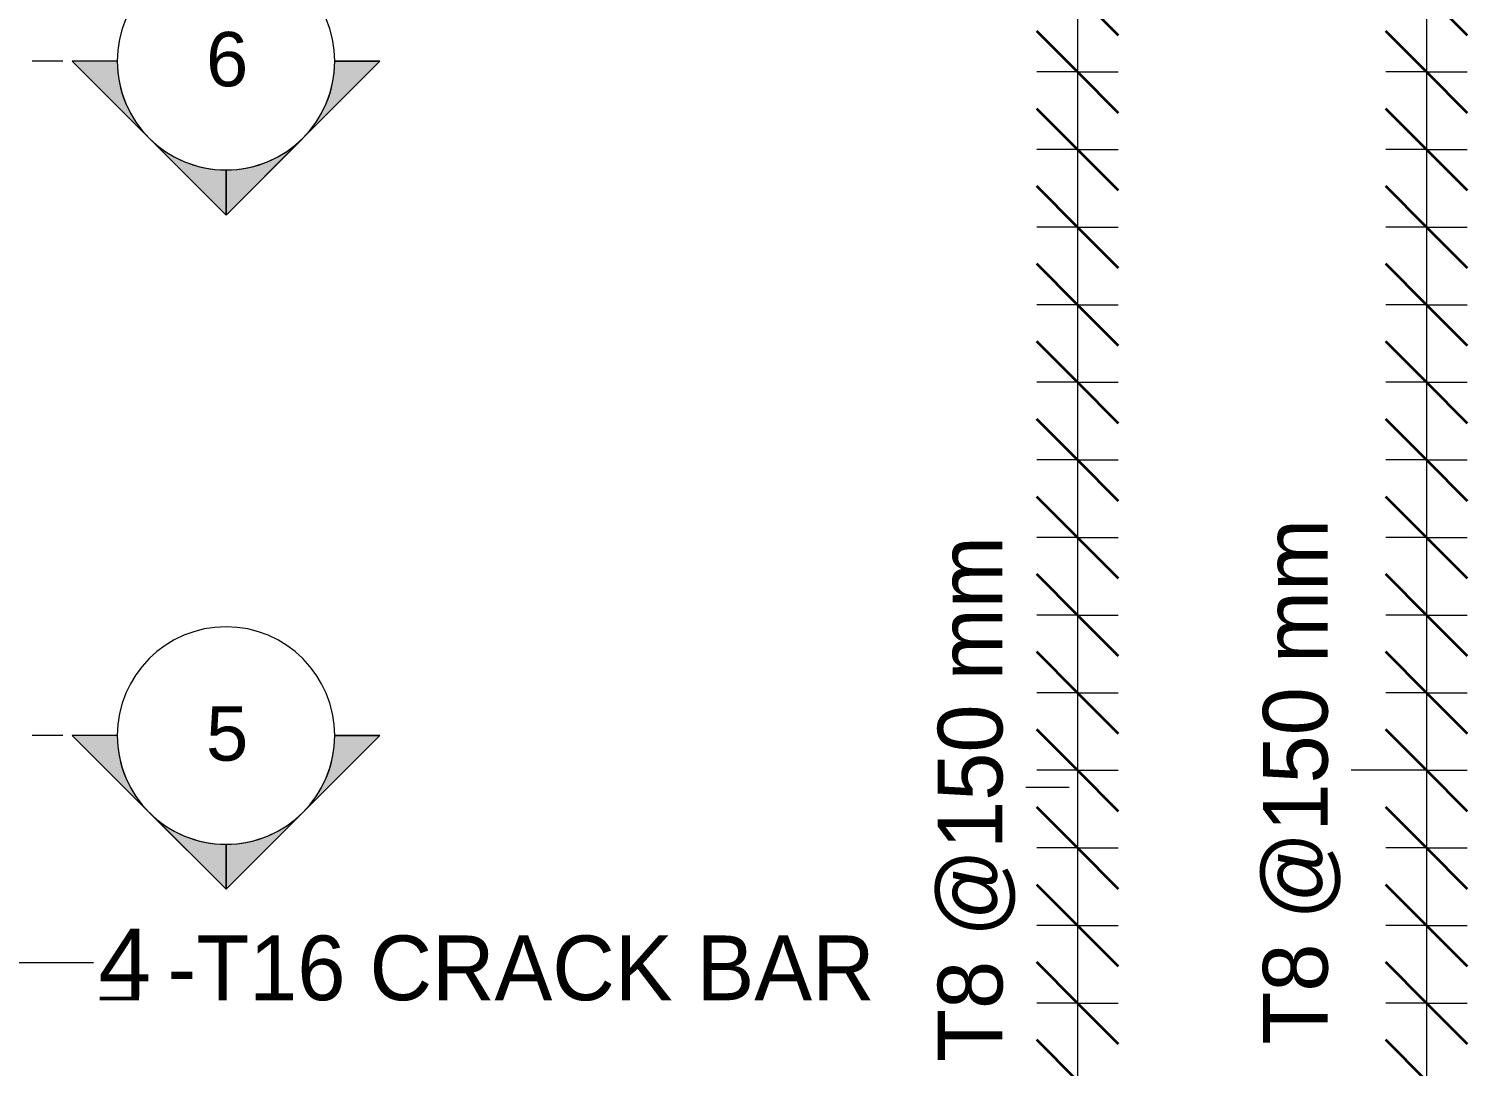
# Model space of a CAD drawing. Header units: millimetres. Extents: x 65464 to 98797, y 2255 to 31386.
# Drawn here: x 70675 to 73321, y 4195 to 6102 of the extents above; entities that cross this region are included whole.
import ezdxf

# ---------------------------------------------------------------- set-up
doc = ezdxf.new("R2010")
doc.units = ezdxf.units.MM
for name, color, linetype, lineweight in [('A-ANNO-DIMS', 211, 'Continuous', 9), ('A-ANNO-DIMS-50', 211, 'Continuous', 9), ('G-ANNO-SYMB', 111, 'Continuous', 9), ('G-ANNO-TEXT', 231, 'Continuous', 9), ('S-RBAR-IDEN', 171, 'Continuous', 9)]:
    doc.layers.add(name, color=color, linetype=linetype, lineweight=lineweight)
doc.styles.add('Arial', font='arial.ttf', dxfattribs={"height": 100})
doc.styles.add('Arial_1', font='arial.ttf', dxfattribs={"height": 125})
doc.styles.add('Nirmala UI', font='Nirmala.ttf', dxfattribs={"height": 119.0625})
doc.dimstyles.new('Arc_Length_-_2_5mm_Arial_1', dxfattribs={"dimscale": 304.8, "dimtxt": 125.683673, "dimasz": 0.492126, "dimexe": 0.246063, "dimexo": 0.0625, "dimgap": 0.287073, "dimtad": 1, "dimdec": 4, "dimzin": 0, "dimdsep": 46, "dimtxsty": 'Nirmala UI', "dimblk1": 'OBLIQUE', "dimblk2": 'OBLIQUE', "dimsah": 1, "dimcen": 0.09, "dimdle": 0.246063, "dimazin": 0, "dimtfac": 1, "dimtdec": 4, "dimtix": 1, "dimtmove": 0, "dimatfit": 3, "dimfxl": 0.246063, "dimfxlon": 1, "dimtvp": 1, "dimtolj": 1, "dimtzin": 0, "dimarcsym": 2})
doc.dimstyles.new('Arc_Length_-_2_5mm_Arial_2', dxfattribs={"dimscale": 304.8, "dimtxt": 125.683673, "dimasz": 0.492126, "dimexe": 0.246063, "dimexo": 0.0625, "dimgap": 0.287073, "dimtad": 1, "dimdec": 4, "dimzin": 0, "dimdsep": 46, "dimtxsty": 'Arial_1', "dimblk1": 'OBLIQUE', "dimblk2": 'OBLIQUE', "dimsah": 1, "dimcen": 0.09, "dimdle": 0.246063, "dimazin": 0, "dimtfac": 1, "dimtdec": 4, "dimtix": 1, "dimtmove": 0, "dimatfit": 3, "dimfxl": 0.246063, "dimfxlon": 1, "dimtvp": 1, "dimtolj": 1, "dimtzin": 0, "dimarcsym": 2})

# ---------------------------------------------------------------- blocks, each defined once
blk = doc.blocks.new('Detail View - M_Section Head - Filled SHOP DWG-600895-Elevation Front')
at = {"layer": 'G-ANNO-SYMB'}
h = blk.add_hatch(color=256, dxfattribs=at)
edge = h.paths.add_edge_path()
edge.add_line((70755.3, 4802.6), (70838.2, 4802.6))
edge.add_arc((71038.2, 4802.6), 200, 180, 225)
edge.add_line((70896.8, 4661.2), (70755.3, 4802.6))
h = blk.add_hatch(color=256, dxfattribs=at)
edge = h.paths.add_edge_path()
edge.add_line((71321, 4802.6), (71179.6, 4661.2))
edge.add_arc((71038.2, 4802.6), 200, 315, 360)
edge.add_line((71238.2, 4802.6), (71321, 4802.6))
h = blk.add_hatch(color=256, dxfattribs=at)
edge = h.paths.add_edge_path()
edge.add_line((71038.2, 4519.8), (70896.8, 4661.2))
edge.add_arc((71038.2, 4802.6), 200, 225, 270)
edge.add_line((71038.2, 4602.6), (71038.2, 4519.8))
h = blk.add_hatch(color=256, dxfattribs=at)
edge = h.paths.add_edge_path()
edge.add_line((71038.2, 4519.8), (71038.2, 4602.6))
edge.add_arc((71038.2, 4802.6), 200, 270, 315)
edge.add_line((71179.6, 4661.2), (71038.2, 4519.8))
for p, q in [((71038.2, 4519.8), (70755.3, 4802.6)), ((70838.2, 4802.6), (70755.3, 4802.6)), ((70755.3, 4802.6), (70896.8, 4661.2)), ((70838.2, 4802.6), (70755.3, 4802.6)), ((71038.2, 4519.8), (71321, 4802.6)), ((71179.6, 4661.2), (71321, 4802.6)), ((71238.2, 4802.6), (71321, 4802.6)), ((71321, 4802.6), (71238.2, 4802.6)), ((70896.8, 4661.2), (71038.2, 4519.8)), ((71038.2, 4519.8), (71179.6, 4661.2)), ((71038.2, 4602.6), (71038.2, 4519.8)), ((71038.2, 4519.8), (71038.2, 4602.6))]:
    blk.add_line(p, q, dxfattribs=at)
for start, end in [(360, 180), (180, 360), (180, 225), (315, 0), (225, 270), (270, 315)]:
    blk.add_arc((71038.2, 4802.6), 200, start, end, dxfattribs=at)
blk = doc.blocks.new('DIMBLOCK9-Elevation Front')
at = {"layer": 'A-ANNO-DIMS-50', "lineweight": 35}
for p, q in [((72604.3, 6165.7), (72529.3, 6240.7)), ((72604.3, 6165.7), (72679.3, 6090.7)), ((72604.3, 6023), (72529.3, 6098)), ((72604.3, 6023), (72679.3, 5948))]:
    blk.add_line(p, q, dxfattribs=at)
at = {"layer": 'A-ANNO-DIMS-50'}
for p, q in [((72604.3, 6240.7), (72604.3, 6023)), ((72604.3, 6165.7), (72529.3, 6165.7)), ((72604.3, 6165.7), (72679.3, 6165.7)), ((72604.3, 6023), (72529.3, 6023)), ((72604.3, 6023), (72679.3, 6023))]:
    blk.add_line(p, q, dxfattribs=at)
blk = doc.blocks.new('_Oblique')
at = {"color": 0, "linetype": 'ByBlock', "lineweight": -2}
blk.add_line((-0.5, -0.5), (0.5, 0.5), dxfattribs=at)
blk = doc.blocks.new('DIMBLOCK10-Elevation Front')
at = {"layer": 'A-ANNO-DIMS-50', "lineweight": 35}
for p, q in [((72604.3, 6023), (72529.3, 6098)), ((72604.3, 6023), (72679.3, 5948)), ((72604.3, 5880.3), (72529.3, 5955.3)), ((72604.3, 5880.3), (72679.3, 5805.3))]:
    blk.add_line(p, q, dxfattribs=at)
at = {"layer": 'A-ANNO-DIMS-50'}
for p, q in [((72604.3, 6023), (72529.3, 6023)), ((72604.3, 6023), (72604.3, 5880.3)), ((72604.3, 6023), (72679.3, 6023)), ((72604.3, 5880.3), (72529.3, 5880.3)), ((72604.3, 5880.3), (72679.3, 5880.3))]:
    blk.add_line(p, q, dxfattribs=at)
blk = doc.blocks.new('DIMBLOCK11-Elevation Front')
at = {"layer": 'A-ANNO-DIMS-50', "lineweight": 35}
for p, q in [((72604.3, 5880.3), (72529.3, 5955.3)), ((72604.3, 5880.3), (72679.3, 5805.3)), ((72604.3, 5737.6), (72529.3, 5812.6)), ((72604.3, 5737.6), (72679.3, 5662.6))]:
    blk.add_line(p, q, dxfattribs=at)
at = {"layer": 'A-ANNO-DIMS-50'}
for p, q in [((72604.3, 5880.3), (72529.3, 5880.3)), ((72604.3, 5880.3), (72604.3, 5737.6)), ((72604.3, 5880.3), (72679.3, 5880.3)), ((72604.3, 5737.6), (72529.3, 5737.6)), ((72604.3, 5737.6), (72679.3, 5737.6))]:
    blk.add_line(p, q, dxfattribs=at)
blk = doc.blocks.new('DIMBLOCK12-Elevation Front')
at = {"layer": 'A-ANNO-DIMS-50', "lineweight": 35}
for p, q in [((72604.3, 5737.6), (72529.3, 5812.6)), ((72604.3, 5737.6), (72679.3, 5662.6)), ((72604.3, 5594.9), (72529.3, 5669.9)), ((72604.3, 5594.9), (72679.3, 5519.9))]:
    blk.add_line(p, q, dxfattribs=at)
at = {"layer": 'A-ANNO-DIMS-50'}
for p, q in [((72604.3, 5737.6), (72529.3, 5737.6)), ((72604.3, 5737.6), (72604.3, 5594.9)), ((72604.3, 5737.6), (72679.3, 5737.6)), ((72604.3, 5594.9), (72529.3, 5594.9)), ((72604.3, 5594.9), (72679.3, 5594.9))]:
    blk.add_line(p, q, dxfattribs=at)
blk = doc.blocks.new('DIMBLOCK13-Elevation Front')
at = {"layer": 'A-ANNO-DIMS-50', "lineweight": 35}
for p, q in [((72604.3, 5594.9), (72529.3, 5669.9)), ((72604.3, 5594.9), (72679.3, 5519.9)), ((72604.3, 5452.2), (72529.3, 5527.2)), ((72604.3, 5452.2), (72679.3, 5377.2))]:
    blk.add_line(p, q, dxfattribs=at)
at = {"layer": 'A-ANNO-DIMS-50'}
for p, q in [((72604.3, 5594.9), (72529.3, 5594.9)), ((72604.3, 5594.9), (72604.3, 5452.2)), ((72604.3, 5594.9), (72679.3, 5594.9)), ((72604.3, 5452.2), (72529.3, 5452.2)), ((72604.3, 5452.2), (72679.3, 5452.2))]:
    blk.add_line(p, q, dxfattribs=at)
blk = doc.blocks.new('DIMBLOCK14-Elevation Front')
at = {"layer": 'A-ANNO-DIMS-50', "lineweight": 35}
for p, q in [((72604.3, 5452.2), (72529.3, 5527.2)), ((72604.3, 5452.2), (72679.3, 5377.2)), ((72604.3, 5309.5), (72529.3, 5384.5)), ((72604.3, 5309.5), (72679.3, 5234.5))]:
    blk.add_line(p, q, dxfattribs=at)
at = {"layer": 'A-ANNO-DIMS-50'}
for p, q in [((72604.3, 5452.2), (72529.3, 5452.2)), ((72604.3, 5452.2), (72604.3, 5309.5)), ((72604.3, 5452.2), (72679.3, 5452.2)), ((72604.3, 5309.5), (72529.3, 5309.5)), ((72604.3, 5309.5), (72679.3, 5309.5))]:
    blk.add_line(p, q, dxfattribs=at)
blk = doc.blocks.new('DIMBLOCK15-Elevation Front')
at = {"layer": 'A-ANNO-DIMS-50', "lineweight": 35}
for p, q in [((72604.3, 5309.5), (72529.3, 5384.5)), ((72604.3, 5309.5), (72679.3, 5234.5)), ((72604.3, 5166.8), (72529.3, 5241.8)), ((72604.3, 5166.8), (72679.3, 5091.8))]:
    blk.add_line(p, q, dxfattribs=at)
at = {"layer": 'A-ANNO-DIMS-50'}
for p, q in [((72604.3, 5309.5), (72529.3, 5309.5)), ((72604.3, 5309.5), (72604.3, 5166.8)), ((72604.3, 5309.5), (72679.3, 5309.5)), ((72604.3, 5166.8), (72529.3, 5166.8)), ((72604.3, 5166.8), (72679.3, 5166.8))]:
    blk.add_line(p, q, dxfattribs=at)
blk = doc.blocks.new('DIMBLOCK16-Elevation Front')
at = {"layer": 'A-ANNO-DIMS-50', "lineweight": 35}
for p, q in [((72604.3, 5166.8), (72529.3, 5241.8)), ((72604.3, 5166.8), (72679.3, 5091.8)), ((72604.3, 5024.1), (72529.3, 5099.1)), ((72604.3, 5024.1), (72679.3, 4949.1))]:
    blk.add_line(p, q, dxfattribs=at)
at = {"layer": 'A-ANNO-DIMS-50'}
for p, q in [((72604.3, 5166.8), (72529.3, 5166.8)), ((72604.3, 5166.8), (72604.3, 5024.1)), ((72604.3, 5166.8), (72679.3, 5166.8)), ((72604.3, 5024.1), (72529.3, 5024.1)), ((72604.3, 5024.1), (72679.3, 5024.1))]:
    blk.add_line(p, q, dxfattribs=at)
blk = doc.blocks.new('DIMBLOCK17-Elevation Front')
at = {"layer": 'A-ANNO-DIMS-50', "lineweight": 35}
for p, q in [((72604.3, 5024.1), (72529.3, 5099.1)), ((72604.3, 5024.1), (72679.3, 4949.1)), ((72604.3, 4881.4), (72529.3, 4956.4)), ((72604.3, 4881.4), (72679.3, 4806.4))]:
    blk.add_line(p, q, dxfattribs=at)
at = {"layer": 'A-ANNO-DIMS-50'}
for p, q in [((72604.3, 5024.1), (72529.3, 5024.1)), ((72604.3, 5024.1), (72604.3, 4881.4)), ((72604.3, 5024.1), (72679.3, 5024.1)), ((72604.3, 4881.4), (72529.3, 4881.4)), ((72604.3, 4881.4), (72679.3, 4881.4))]:
    blk.add_line(p, q, dxfattribs=at)
blk = doc.blocks.new('DIMBLOCK18-Elevation Front')
at = {"layer": 'A-ANNO-DIMS-50', "lineweight": 35}
for p, q in [((72604.3, 4881.4), (72529.3, 4956.4)), ((72604.3, 4881.4), (72679.3, 4806.4)), ((72604.3, 4738.7), (72529.3, 4813.7)), ((72604.3, 4738.7), (72679.3, 4663.7))]:
    blk.add_line(p, q, dxfattribs=at)
at = {"layer": 'A-ANNO-DIMS-50'}
for p, q in [((72604.3, 4881.4), (72529.3, 4881.4)), ((72604.3, 4881.4), (72604.3, 4738.7)), ((72604.3, 4881.4), (72679.3, 4881.4)), ((72604.3, 4738.7), (72529.3, 4738.7)), ((72604.3, 4738.7), (72679.3, 4738.7))]:
    blk.add_line(p, q, dxfattribs=at)
blk = doc.blocks.new('DIMBLOCK19-Elevation Front')
at = {"layer": 'A-ANNO-DIMS-50', "lineweight": 35}
for p, q in [((72604.3, 4738.7), (72529.3, 4813.7)), ((72604.3, 4738.7), (72679.3, 4663.7)), ((72604.3, 4596), (72529.3, 4671)), ((72604.3, 4596), (72679.3, 4521))]:
    blk.add_line(p, q, dxfattribs=at)
at = {"layer": 'A-ANNO-DIMS-50'}
for p, q in [((72604.3, 4738.7), (72529.3, 4738.7)), ((72604.3, 4738.7), (72604.3, 4596)), ((72604.3, 4738.7), (72679.3, 4738.7)), ((72604.3, 4596), (72529.3, 4596)), ((72604.3, 4596), (72679.3, 4596))]:
    blk.add_line(p, q, dxfattribs=at)
blk = doc.blocks.new('DIMBLOCK20-Elevation Front')
at = {"layer": 'A-ANNO-DIMS-50', "lineweight": 35}
for p, q in [((72604.3, 4596), (72529.3, 4671)), ((72604.3, 4596), (72679.3, 4521)), ((72604.3, 4453.3), (72529.3, 4528.3)), ((72604.3, 4453.3), (72679.3, 4378.3))]:
    blk.add_line(p, q, dxfattribs=at)
at = {"layer": 'A-ANNO-DIMS-50'}
for p, q in [((72604.3, 4596), (72529.3, 4596)), ((72604.3, 4596), (72604.3, 4453.3)), ((72604.3, 4596), (72679.3, 4596)), ((72604.3, 4453.3), (72529.3, 4453.3)), ((72604.3, 4453.3), (72679.3, 4453.3))]:
    blk.add_line(p, q, dxfattribs=at)
blk = doc.blocks.new('DIMBLOCK21-Elevation Front')
at = {"layer": 'A-ANNO-DIMS-50', "lineweight": 35}
for p, q in [((72604.3, 4453.3), (72529.3, 4528.3)), ((72604.3, 4453.3), (72679.3, 4378.3)), ((72604.3, 4310.6), (72529.3, 4385.6)), ((72604.3, 4310.6), (72679.3, 4235.6))]:
    blk.add_line(p, q, dxfattribs=at)
at = {"layer": 'A-ANNO-DIMS-50'}
for p, q in [((72604.3, 4453.3), (72529.3, 4453.3)), ((72604.3, 4453.3), (72604.3, 4310.6)), ((72604.3, 4453.3), (72679.3, 4453.3)), ((72604.3, 4310.6), (72529.3, 4310.6)), ((72604.3, 4310.6), (72679.3, 4310.6))]:
    blk.add_line(p, q, dxfattribs=at)
blk = doc.blocks.new('DIMBLOCK22-Elevation Front')
at = {"layer": 'A-ANNO-DIMS-50', "lineweight": 35}
for p, q in [((72604.3, 4310.6), (72529.3, 4385.6)), ((72604.3, 4310.6), (72679.3, 4235.6)), ((72604.3, 4167.9), (72529.3, 4242.9)), ((72604.3, 4167.9), (72679.3, 4092.9))]:
    blk.add_line(p, q, dxfattribs=at)
at = {"layer": 'A-ANNO-DIMS-50'}
for p, q in [((72604.3, 4310.6), (72529.3, 4310.6)), ((72604.3, 4310.6), (72604.3, 4167.9)), ((72604.3, 4310.6), (72679.3, 4310.6)), ((72604.3, 4167.9), (72529.3, 4167.9)), ((72604.3, 4167.9), (72679.3, 4167.9))]:
    blk.add_line(p, q, dxfattribs=at)
blk = doc.blocks.new('DIMBLOCK23-Elevation Front')
at = {"layer": 'A-ANNO-DIMS-50', "lineweight": 35}
for p, q in [((72604.3, 4167.9), (72529.3, 4242.9)), ((72604.3, 4167.9), (72679.3, 4092.9)), ((72604.3, 4025.2), (72529.3, 4100.2)), ((72604.3, 4025.2), (72679.3, 3950.2))]:
    blk.add_line(p, q, dxfattribs=at)
at = {"layer": 'A-ANNO-DIMS-50'}
for p, q in [((72604.3, 4167.9), (72529.3, 4167.9)), ((72604.3, 4167.9), (72604.3, 4025.2)), ((72604.3, 4167.9), (72679.3, 4167.9)), ((72604.3, 4025.2), (72529.3, 4025.2)), ((72604.3, 4025.2), (72679.3, 4025.2))]:
    blk.add_line(p, q, dxfattribs=at)
blk = doc.blocks.new('DIMBLOCK29-Elevation Front')
at = {"layer": 'A-ANNO-DIMS-50', "lineweight": 35}
for p, q in [((72604.3, 6165.7), (72529.3, 6240.7)), ((72604.3, 6165.7), (72679.3, 6090.7)), ((72604.3, 6023), (72529.3, 6098)), ((72604.3, 6023), (72679.3, 5948)), ((72604.3, 5880.3), (72529.3, 5955.3)), ((72604.3, 5880.3), (72679.3, 5805.3)), ((72604.3, 5737.6), (72529.3, 5812.6)), ((72604.3, 5737.6), (72679.3, 5662.6)), ((72604.3, 5594.9), (72529.3, 5669.9)), ((72604.3, 5594.9), (72679.3, 5519.9)), ((72604.3, 5452.2), (72529.3, 5527.2)), ((72604.3, 5452.2), (72679.3, 5377.2)), ((72604.3, 5309.5), (72529.3, 5384.5)), ((72604.3, 5309.5), (72679.3, 5234.5)), ((72604.3, 5166.8), (72529.3, 5241.8)), ((72604.3, 5166.8), (72679.3, 5091.8)), ((72604.3, 5024.1), (72529.3, 5099.1)), ((72604.3, 5024.1), (72679.3, 4949.1)), ((72604.3, 4881.4), (72529.3, 4956.4)), ((72604.3, 4881.4), (72679.3, 4806.4)), ((72604.3, 4738.7), (72529.3, 4813.7)), ((72604.3, 4738.7), (72679.3, 4663.7)), ((72604.3, 4596), (72529.3, 4671)), ((72604.3, 4596), (72679.3, 4521)), ((72604.3, 4453.3), (72529.3, 4528.3)), ((72604.3, 4453.3), (72679.3, 4378.3)), ((72604.3, 4310.6), (72529.3, 4385.6)), ((72604.3, 4310.6), (72679.3, 4235.6)), ((72604.3, 4167.9), (72529.3, 4242.9)), ((72604.3, 4167.9), (72679.3, 4092.9)), ((72604.3, 4025.2), (72529.3, 4100.2)), ((72604.3, 4025.2), (72679.3, 3950.2)), ((72604.3, 3882.5), (72529.3, 3957.5)), ((72604.3, 3882.5), (72679.3, 3807.5)), ((72604.3, 3739.8), (72529.3, 3814.8)), ((72604.3, 3739.8), (72679.3, 3664.8)), ((72604.3, 3597.1), (72529.3, 3672.1)), ((72604.3, 3597.1), (72679.3, 3522.1)), ((72604.3, 3454.4), (72529.3, 3529.4)), ((72604.3, 3454.4), (72679.3, 3379.4)), ((72604.3, 3311.7), (72529.3, 3386.7)), ((72604.3, 3311.7), (72679.3, 3236.7))]:
    blk.add_line(p, q, dxfattribs=at)
at = {"layer": 'A-ANNO-DIMS-50'}
for p, q in [((72604.3, 6240.7), (72604.3, 3236.7)), ((72604.3, 6240.7), (72604.3, 6023)), ((72604.3, 6165.7), (72529.3, 6165.7)), ((72604.3, 6165.7), (72679.3, 6165.7)), ((72604.3, 6023), (72529.3, 6023)), ((72604.3, 6023), (72604.3, 5880.3)), ((72604.3, 6023), (72679.3, 6023)), ((72604.3, 5880.3), (72529.3, 5880.3)), ((72604.3, 5880.3), (72604.3, 5737.6)), ((72604.3, 5880.3), (72679.3, 5880.3)), ((72604.3, 5737.6), (72529.3, 5737.6)), ((72604.3, 5737.6), (72604.3, 5594.9)), ((72604.3, 5737.6), (72679.3, 5737.6)), ((72604.3, 5594.9), (72529.3, 5594.9)), ((72604.3, 5594.9), (72604.3, 5452.2)), ((72604.3, 5594.9), (72679.3, 5594.9)), ((72604.3, 5452.2), (72529.3, 5452.2)), ((72604.3, 5452.2), (72604.3, 5309.5)), ((72604.3, 5452.2), (72679.3, 5452.2)), ((72604.3, 5309.5), (72529.3, 5309.5)), ((72604.3, 5309.5), (72604.3, 5166.8)), ((72604.3, 5309.5), (72679.3, 5309.5)), ((72604.3, 5166.8), (72529.3, 5166.8)), ((72604.3, 5166.8), (72604.3, 5024.1)), ((72604.3, 5166.8), (72679.3, 5166.8)), ((72604.3, 5024.1), (72529.3, 5024.1)), ((72604.3, 5024.1), (72604.3, 4881.4)), ((72604.3, 5024.1), (72679.3, 5024.1)), ((72604.3, 4881.4), (72529.3, 4881.4)), ((72604.3, 4881.4), (72604.3, 4738.7)), ((72604.3, 4881.4), (72679.3, 4881.4)), ((72604.3, 4738.7), (72529.3, 4738.7)), ((72604.3, 4738.7), (72604.3, 4596)), ((72604.3, 4738.7), (72679.3, 4738.7)), ((72604.3, 4596), (72529.3, 4596)), ((72604.3, 4596), (72604.3, 4453.3)), ((72604.3, 4596), (72679.3, 4596)), ((72604.3, 4453.3), (72529.3, 4453.3)), ((72604.3, 4453.3), (72604.3, 4310.6)), ((72604.3, 4453.3), (72679.3, 4453.3)), ((72604.3, 4310.6), (72529.3, 4310.6)), ((72604.3, 4310.6), (72604.3, 4167.9)), ((72604.3, 4310.6), (72679.3, 4310.6)), ((72604.3, 4167.9), (72529.3, 4167.9)), ((72604.3, 4167.9), (72604.3, 4025.2)), ((72604.3, 4167.9), (72679.3, 4167.9)), ((72604.3, 4025.2), (72529.3, 4025.2)), ((72604.3, 4025.2), (72604.3, 3882.5)), ((72604.3, 4025.2), (72679.3, 4025.2)), ((72604.3, 3882.5), (72529.3, 3882.5)), ((72604.3, 3882.5), (72604.3, 3739.8)), ((72604.3, 3882.5), (72679.3, 3882.5)), ((72604.3, 3739.8), (72529.3, 3739.8)), ((72604.3, 3739.8), (72604.3, 3597.1)), ((72604.3, 3739.8), (72679.3, 3739.8)), ((72604.3, 3597.1), (72529.3, 3597.1)), ((72604.3, 3597.1), (72604.3, 3454.4)), ((72604.3, 3597.1), (72679.3, 3597.1)), ((72604.3, 3454.4), (72529.3, 3454.4)), ((72604.3, 3454.4), (72604.3, 3236.7)), ((72604.3, 3454.4), (72679.3, 3454.4)), ((72604.3, 3311.7), (72529.3, 3311.7)), ((72604.3, 3311.7), (72679.3, 3311.7))]:
    blk.add_line(p, q, dxfattribs=at)
blk = doc.blocks.new('_None')
blk = doc.blocks.new('DIMBLOCK100-Elevation Right2')
at = {"layer": 'A-ANNO-DIMS-50', "lineweight": 35}
for p, q in [((73246.2, 6165.7), (73171.2, 6240.7)), ((73246.2, 6165.7), (73321.2, 6090.7)), ((73246.2, 6023), (73171.2, 6098)), ((73246.2, 6023), (73321.2, 5948))]:
    blk.add_line(p, q, dxfattribs=at)
at = {"layer": 'A-ANNO-DIMS-50'}
for p, q in [((73246.2, 6240.7), (73246.2, 6023)), ((73246.2, 6165.7), (73171.2, 6165.7)), ((73246.2, 6165.7), (73321.2, 6165.7)), ((73246.2, 6023), (73171.2, 6023)), ((73246.2, 6023), (73321.2, 6023))]:
    blk.add_line(p, q, dxfattribs=at)
blk = doc.blocks.new('DIMBLOCK101-Elevation Right2')
at = {"layer": 'A-ANNO-DIMS-50', "lineweight": 35}
for p, q in [((73246.2, 6023), (73171.2, 6098)), ((73246.2, 6023), (73321.2, 5948)), ((73246.2, 5880.3), (73171.2, 5955.3)), ((73246.2, 5880.3), (73321.2, 5805.3))]:
    blk.add_line(p, q, dxfattribs=at)
at = {"layer": 'A-ANNO-DIMS-50'}
for p, q in [((73246.2, 6023), (73171.2, 6023)), ((73246.2, 6023), (73246.2, 5880.3)), ((73246.2, 6023), (73321.2, 6023)), ((73246.2, 5880.3), (73171.2, 5880.3)), ((73246.2, 5880.3), (73321.2, 5880.3))]:
    blk.add_line(p, q, dxfattribs=at)
blk = doc.blocks.new('DIMBLOCK102-Elevation Right2')
at = {"layer": 'A-ANNO-DIMS-50', "lineweight": 35}
for p, q in [((73246.2, 5880.3), (73171.2, 5955.3)), ((73246.2, 5880.3), (73321.2, 5805.3)), ((73246.2, 5737.6), (73171.2, 5812.6)), ((73246.2, 5737.6), (73321.2, 5662.6))]:
    blk.add_line(p, q, dxfattribs=at)
at = {"layer": 'A-ANNO-DIMS-50'}
for p, q in [((73246.2, 5880.3), (73171.2, 5880.3)), ((73246.2, 5880.3), (73246.2, 5737.6)), ((73246.2, 5880.3), (73321.2, 5880.3)), ((73246.2, 5737.6), (73171.2, 5737.6)), ((73246.2, 5737.6), (73321.2, 5737.6))]:
    blk.add_line(p, q, dxfattribs=at)
blk = doc.blocks.new('DIMBLOCK103-Elevation Right2')
at = {"layer": 'A-ANNO-DIMS-50', "lineweight": 35}
for p, q in [((73246.2, 5737.6), (73171.2, 5812.6)), ((73246.2, 5737.6), (73321.2, 5662.6)), ((73246.2, 5594.9), (73171.2, 5669.9)), ((73246.2, 5594.9), (73321.2, 5519.9))]:
    blk.add_line(p, q, dxfattribs=at)
at = {"layer": 'A-ANNO-DIMS-50'}
for p, q in [((73246.2, 5737.6), (73171.2, 5737.6)), ((73246.2, 5737.6), (73246.2, 5594.9)), ((73246.2, 5737.6), (73321.2, 5737.6)), ((73246.2, 5594.9), (73171.2, 5594.9)), ((73246.2, 5594.9), (73321.2, 5594.9))]:
    blk.add_line(p, q, dxfattribs=at)
blk = doc.blocks.new('DIMBLOCK104-Elevation Right2')
at = {"layer": 'A-ANNO-DIMS-50', "lineweight": 35}
for p, q in [((73246.2, 5594.9), (73171.2, 5669.9)), ((73246.2, 5594.9), (73321.2, 5519.9)), ((73246.2, 5452.2), (73171.2, 5527.2)), ((73246.2, 5452.2), (73321.2, 5377.2))]:
    blk.add_line(p, q, dxfattribs=at)
at = {"layer": 'A-ANNO-DIMS-50'}
for p, q in [((73246.2, 5594.9), (73171.2, 5594.9)), ((73246.2, 5594.9), (73246.2, 5452.2)), ((73246.2, 5594.9), (73321.2, 5594.9)), ((73246.2, 5452.2), (73171.2, 5452.2)), ((73246.2, 5452.2), (73321.2, 5452.2))]:
    blk.add_line(p, q, dxfattribs=at)
blk = doc.blocks.new('DIMBLOCK105-Elevation Right2')
at = {"layer": 'A-ANNO-DIMS-50', "lineweight": 35}
for p, q in [((73246.2, 5452.2), (73171.2, 5527.2)), ((73246.2, 5452.2), (73321.2, 5377.2)), ((73246.2, 5309.5), (73171.2, 5384.5)), ((73246.2, 5309.5), (73321.2, 5234.5))]:
    blk.add_line(p, q, dxfattribs=at)
at = {"layer": 'A-ANNO-DIMS-50'}
for p, q in [((73246.2, 5452.2), (73171.2, 5452.2)), ((73246.2, 5452.2), (73246.2, 5309.5)), ((73246.2, 5452.2), (73321.2, 5452.2)), ((73246.2, 5309.5), (73171.2, 5309.5)), ((73246.2, 5309.5), (73321.2, 5309.5))]:
    blk.add_line(p, q, dxfattribs=at)
blk = doc.blocks.new('DIMBLOCK106-Elevation Right2')
at = {"layer": 'A-ANNO-DIMS-50', "lineweight": 35}
for p, q in [((73246.2, 5309.5), (73171.2, 5384.5)), ((73246.2, 5309.5), (73321.2, 5234.5)), ((73246.2, 5166.8), (73171.2, 5241.8)), ((73246.2, 5166.8), (73321.2, 5091.8))]:
    blk.add_line(p, q, dxfattribs=at)
at = {"layer": 'A-ANNO-DIMS-50'}
for p, q in [((73246.2, 5309.5), (73171.2, 5309.5)), ((73246.2, 5309.5), (73246.2, 5166.8)), ((73246.2, 5309.5), (73321.2, 5309.5)), ((73246.2, 5166.8), (73171.2, 5166.8)), ((73246.2, 5166.8), (73321.2, 5166.8))]:
    blk.add_line(p, q, dxfattribs=at)
blk = doc.blocks.new('DIMBLOCK107-Elevation Right2')
at = {"layer": 'A-ANNO-DIMS-50', "lineweight": 35}
for p, q in [((73246.2, 5166.8), (73171.2, 5241.8)), ((73246.2, 5166.8), (73321.2, 5091.8)), ((73246.2, 5024.1), (73171.2, 5099.1)), ((73246.2, 5024.1), (73321.2, 4949.1))]:
    blk.add_line(p, q, dxfattribs=at)
at = {"layer": 'A-ANNO-DIMS-50'}
for p, q in [((73246.2, 5166.8), (73171.2, 5166.8)), ((73246.2, 5166.8), (73246.2, 5024.1)), ((73246.2, 5166.8), (73321.2, 5166.8)), ((73246.2, 5024.1), (73171.2, 5024.1)), ((73246.2, 5024.1), (73321.2, 5024.1))]:
    blk.add_line(p, q, dxfattribs=at)
blk = doc.blocks.new('DIMBLOCK108-Elevation Right2')
at = {"layer": 'A-ANNO-DIMS-50', "lineweight": 35}
for p, q in [((73246.2, 5024.1), (73171.2, 5099.1)), ((73246.2, 5024.1), (73321.2, 4949.1)), ((73246.2, 4881.4), (73171.2, 4956.4)), ((73246.2, 4881.4), (73321.2, 4806.4))]:
    blk.add_line(p, q, dxfattribs=at)
at = {"layer": 'A-ANNO-DIMS-50'}
for p, q in [((73246.2, 5024.1), (73171.2, 5024.1)), ((73246.2, 5024.1), (73246.2, 4881.4)), ((73246.2, 5024.1), (73321.2, 5024.1)), ((73246.2, 4881.4), (73171.2, 4881.4)), ((73246.2, 4881.4), (73321.2, 4881.4))]:
    blk.add_line(p, q, dxfattribs=at)
blk = doc.blocks.new('DIMBLOCK109-Elevation Right2')
at = {"layer": 'A-ANNO-DIMS-50', "lineweight": 35}
for p, q in [((73246.2, 4881.4), (73171.2, 4956.4)), ((73246.2, 4881.4), (73321.2, 4806.4)), ((73246.2, 4738.7), (73171.2, 4813.7)), ((73246.2, 4738.7), (73321.2, 4663.7))]:
    blk.add_line(p, q, dxfattribs=at)
at = {"layer": 'A-ANNO-DIMS-50'}
for p, q in [((73246.2, 4881.4), (73171.2, 4881.4)), ((73246.2, 4881.4), (73246.2, 4738.7)), ((73246.2, 4881.4), (73321.2, 4881.4)), ((73246.2, 4738.7), (73171.2, 4738.7)), ((73246.2, 4738.7), (73321.2, 4738.7))]:
    blk.add_line(p, q, dxfattribs=at)
blk = doc.blocks.new('DIMBLOCK110-Elevation Right2')
at = {"layer": 'A-ANNO-DIMS-50', "lineweight": 35}
for p, q in [((73246.2, 4738.7), (73171.2, 4813.7)), ((73246.2, 4738.7), (73321.2, 4663.7)), ((73246.2, 4596), (73171.2, 4671)), ((73246.2, 4596), (73321.2, 4521))]:
    blk.add_line(p, q, dxfattribs=at)
at = {"layer": 'A-ANNO-DIMS-50'}
for p, q in [((73246.2, 4738.7), (73171.2, 4738.7)), ((73246.2, 4738.7), (73246.2, 4596)), ((73246.2, 4738.7), (73321.2, 4738.7)), ((73246.2, 4596), (73171.2, 4596)), ((73246.2, 4596), (73321.2, 4596))]:
    blk.add_line(p, q, dxfattribs=at)
blk = doc.blocks.new('DIMBLOCK111-Elevation Right2')
at = {"layer": 'A-ANNO-DIMS-50', "lineweight": 35}
for p, q in [((73246.2, 4596), (73171.2, 4671)), ((73246.2, 4596), (73321.2, 4521)), ((73246.2, 4453.3), (73171.2, 4528.3)), ((73246.2, 4453.3), (73321.2, 4378.3))]:
    blk.add_line(p, q, dxfattribs=at)
at = {"layer": 'A-ANNO-DIMS-50'}
for p, q in [((73246.2, 4596), (73171.2, 4596)), ((73246.2, 4596), (73246.2, 4453.3)), ((73246.2, 4596), (73321.2, 4596)), ((73246.2, 4453.3), (73171.2, 4453.3)), ((73246.2, 4453.3), (73321.2, 4453.3))]:
    blk.add_line(p, q, dxfattribs=at)
blk = doc.blocks.new('DIMBLOCK112-Elevation Right2')
at = {"layer": 'A-ANNO-DIMS-50', "lineweight": 35}
for p, q in [((73246.2, 4453.3), (73171.2, 4528.3)), ((73246.2, 4453.3), (73321.2, 4378.3)), ((73246.2, 4310.6), (73171.2, 4385.6)), ((73246.2, 4310.6), (73321.2, 4235.6))]:
    blk.add_line(p, q, dxfattribs=at)
at = {"layer": 'A-ANNO-DIMS-50'}
for p, q in [((73246.2, 4453.3), (73171.2, 4453.3)), ((73246.2, 4453.3), (73246.2, 4310.6)), ((73246.2, 4453.3), (73321.2, 4453.3)), ((73246.2, 4310.6), (73171.2, 4310.6)), ((73246.2, 4310.6), (73321.2, 4310.6))]:
    blk.add_line(p, q, dxfattribs=at)
blk = doc.blocks.new('DIMBLOCK113-Elevation Right2')
at = {"layer": 'A-ANNO-DIMS-50', "lineweight": 35}
for p, q in [((73246.2, 4310.6), (73171.2, 4385.6)), ((73246.2, 4310.6), (73321.2, 4235.6)), ((73246.2, 4167.9), (73171.2, 4242.9)), ((73246.2, 4167.9), (73321.2, 4092.9))]:
    blk.add_line(p, q, dxfattribs=at)
at = {"layer": 'A-ANNO-DIMS-50'}
for p, q in [((73246.2, 4310.6), (73171.2, 4310.6)), ((73246.2, 4310.6), (73246.2, 4167.9)), ((73246.2, 4310.6), (73321.2, 4310.6)), ((73246.2, 4167.9), (73171.2, 4167.9)), ((73246.2, 4167.9), (73321.2, 4167.9))]:
    blk.add_line(p, q, dxfattribs=at)
blk = doc.blocks.new('DIMBLOCK114-Elevation Right2')
at = {"layer": 'A-ANNO-DIMS-50', "lineweight": 35}
for p, q in [((73246.2, 4167.9), (73171.2, 4242.9)), ((73246.2, 4167.9), (73321.2, 4092.9)), ((73246.2, 4025.2), (73171.2, 4100.2)), ((73246.2, 4025.2), (73321.2, 3950.2))]:
    blk.add_line(p, q, dxfattribs=at)
at = {"layer": 'A-ANNO-DIMS-50'}
for p, q in [((73246.2, 4167.9), (73171.2, 4167.9)), ((73246.2, 4167.9), (73246.2, 4025.2)), ((73246.2, 4167.9), (73321.2, 4167.9)), ((73246.2, 4025.2), (73171.2, 4025.2)), ((73246.2, 4025.2), (73321.2, 4025.2))]:
    blk.add_line(p, q, dxfattribs=at)
blk = doc.blocks.new('DIMBLOCK120-Elevation Right2')
at = {"layer": 'A-ANNO-DIMS-50', "lineweight": 35}
for p, q in [((73246.2, 6165.7), (73171.2, 6240.7)), ((73246.2, 6165.7), (73321.2, 6090.7)), ((73246.2, 6023), (73171.2, 6098)), ((73246.2, 6023), (73321.2, 5948)), ((73246.2, 5880.3), (73171.2, 5955.3)), ((73246.2, 5880.3), (73321.2, 5805.3)), ((73246.2, 5737.6), (73171.2, 5812.6)), ((73246.2, 5737.6), (73321.2, 5662.6)), ((73246.2, 5594.9), (73171.2, 5669.9)), ((73246.2, 5594.9), (73321.2, 5519.9)), ((73246.2, 5452.2), (73171.2, 5527.2)), ((73246.2, 5452.2), (73321.2, 5377.2)), ((73246.2, 5309.5), (73171.2, 5384.5)), ((73246.2, 5309.5), (73321.2, 5234.5)), ((73246.2, 5166.8), (73171.2, 5241.8)), ((73246.2, 5166.8), (73321.2, 5091.8)), ((73246.2, 5024.1), (73171.2, 5099.1)), ((73246.2, 5024.1), (73321.2, 4949.1)), ((73246.2, 4881.4), (73171.2, 4956.4)), ((73246.2, 4881.4), (73321.2, 4806.4)), ((73246.2, 4738.7), (73171.2, 4813.7)), ((73246.2, 4738.7), (73321.2, 4663.7)), ((73246.2, 4596), (73171.2, 4671)), ((73246.2, 4596), (73321.2, 4521)), ((73246.2, 4453.3), (73171.2, 4528.3)), ((73246.2, 4453.3), (73321.2, 4378.3)), ((73246.2, 4310.6), (73171.2, 4385.6)), ((73246.2, 4310.6), (73321.2, 4235.6)), ((73246.2, 4167.9), (73171.2, 4242.9)), ((73246.2, 4167.9), (73321.2, 4092.9)), ((73246.2, 4025.2), (73171.2, 4100.2)), ((73246.2, 4025.2), (73321.2, 3950.2)), ((73246.2, 3882.5), (73171.2, 3957.5)), ((73246.2, 3882.5), (73321.2, 3807.5)), ((73246.2, 3739.8), (73171.2, 3814.8)), ((73246.2, 3739.8), (73321.2, 3664.8)), ((73246.2, 3597.1), (73171.2, 3672.1)), ((73246.2, 3597.1), (73321.2, 3522.1)), ((73246.2, 3454.4), (73171.2, 3529.4)), ((73246.2, 3454.4), (73321.2, 3379.4)), ((73246.2, 3311.7), (73171.2, 3386.7)), ((73246.2, 3311.7), (73321.2, 3236.7))]:
    blk.add_line(p, q, dxfattribs=at)
at = {"layer": 'A-ANNO-DIMS-50'}
for p, q in [((73246.2, 6240.7), (73246.2, 3236.7)), ((73246.2, 6240.7), (73246.2, 6023)), ((73246.2, 6165.7), (73171.2, 6165.7)), ((73246.2, 6165.7), (73321.2, 6165.7)), ((73246.2, 6023), (73171.2, 6023)), ((73246.2, 6023), (73246.2, 5880.3)), ((73246.2, 6023), (73321.2, 6023)), ((73246.2, 5880.3), (73171.2, 5880.3)), ((73246.2, 5880.3), (73246.2, 5737.6)), ((73246.2, 5880.3), (73321.2, 5880.3)), ((73246.2, 5737.6), (73171.2, 5737.6)), ((73246.2, 5737.6), (73246.2, 5594.9)), ((73246.2, 5737.6), (73321.2, 5737.6)), ((73246.2, 5594.9), (73171.2, 5594.9)), ((73246.2, 5594.9), (73246.2, 5452.2)), ((73246.2, 5594.9), (73321.2, 5594.9)), ((73246.2, 5452.2), (73171.2, 5452.2)), ((73246.2, 5452.2), (73246.2, 5309.5)), ((73246.2, 5452.2), (73321.2, 5452.2)), ((73246.2, 5309.5), (73171.2, 5309.5)), ((73246.2, 5309.5), (73246.2, 5166.8)), ((73246.2, 5309.5), (73321.2, 5309.5)), ((73246.2, 5166.8), (73171.2, 5166.8)), ((73246.2, 5166.8), (73246.2, 5024.1)), ((73246.2, 5166.8), (73321.2, 5166.8)), ((73246.2, 5024.1), (73171.2, 5024.1)), ((73246.2, 5024.1), (73246.2, 4881.4)), ((73246.2, 5024.1), (73321.2, 5024.1)), ((73246.2, 4881.4), (73171.2, 4881.4)), ((73246.2, 4881.4), (73246.2, 4738.7)), ((73246.2, 4881.4), (73321.2, 4881.4)), ((73246.2, 4738.7), (73171.2, 4738.7)), ((73246.2, 4738.7), (73246.2, 4596)), ((73246.2, 4738.7), (73321.2, 4738.7)), ((73246.2, 4596), (73171.2, 4596)), ((73246.2, 4596), (73246.2, 4453.3)), ((73246.2, 4596), (73321.2, 4596)), ((73246.2, 4453.3), (73171.2, 4453.3)), ((73246.2, 4453.3), (73246.2, 4310.6)), ((73246.2, 4453.3), (73321.2, 4453.3)), ((73246.2, 4310.6), (73171.2, 4310.6)), ((73246.2, 4310.6), (73246.2, 4167.9)), ((73246.2, 4310.6), (73321.2, 4310.6)), ((73246.2, 4167.9), (73171.2, 4167.9)), ((73246.2, 4167.9), (73246.2, 4025.2)), ((73246.2, 4167.9), (73321.2, 4167.9)), ((73246.2, 4025.2), (73171.2, 4025.2)), ((73246.2, 4025.2), (73246.2, 3882.5)), ((73246.2, 4025.2), (73321.2, 4025.2)), ((73246.2, 3882.5), (73171.2, 3882.5)), ((73246.2, 3882.5), (73246.2, 3739.8)), ((73246.2, 3882.5), (73321.2, 3882.5)), ((73246.2, 3739.8), (73171.2, 3739.8)), ((73246.2, 3739.8), (73246.2, 3597.1)), ((73246.2, 3739.8), (73321.2, 3739.8)), ((73246.2, 3597.1), (73171.2, 3597.1)), ((73246.2, 3597.1), (73246.2, 3454.4)), ((73246.2, 3597.1), (73321.2, 3597.1)), ((73246.2, 3454.4), (73171.2, 3454.4)), ((73246.2, 3454.4), (73246.2, 3236.7)), ((73246.2, 3454.4), (73321.2, 3454.4)), ((73246.2, 3311.7), (73171.2, 3311.7)), ((73246.2, 3311.7), (73321.2, 3311.7))]:
    blk.add_line(p, q, dxfattribs=at)

msp = doc.modelspace()

# ---------------------------------------------------------------- linework, layer by layer
at = {"layer": 'G-ANNO-SYMB'}
for p, q in [((70738.17943, 6042.6056), (70681.95077, 6042.6056)), ((70738.17943, 4802.6056), (70681.95077, 4802.6056))]:
    msp.add_line(p, q, dxfattribs=at)
at = {"layer": 'S-RBAR-IDEN'}
for p, q in [((73206.58879, 4738.78163), (73107.57877, 4738.78163)), ((72589.32522, 4707.02457), (72509.46836, 4707.02457)), ((69278.52515, 4385.262), (70797.83005, 4385.262)), ((69278.52515, 4385.262), (70797.83005, 4385.262))]:
    msp.add_line(p, q, dxfattribs=at)

# ---------------------------------------------------------------- block references
at = {"layer": 'G-ANNO-SYMB'}
for p in [(0, 1240), (0, 0)]:
    msp.add_blockref('Detail View - M_Section Head - Filled SHOP DWG-600895-Elevation Front', p, dxfattribs=at)

# ---------------------------------------------------------------- texts
at = {"layer": 'G-ANNO-SYMB', "char_height": 100, "width": 96.2025, "attachment_point": 1, "style": 'Arial'}
for s, insert in [('6', (71001.48795, 6096.43945)), ('5', (71001.48795, 4856.43945))]:
    msp.add_mtext(s, dxfattribs=dict(at, insert=insert))
at = {"layer": 'S-RBAR-IDEN', "char_height": 119.0625, "width": 1218.565, "attachment_point": 1, "rotation": 90, "style": 'Nirmala UI'}
for insert in [(72945.41731, 4234.28163), (72347.3069, 4202.52457)]:
    msp.add_mtext('T8 @150 mm', dxfattribs=dict(at, insert=insert))
at = {"layer": 'S-RBAR-IDEN', "insert": (70797.83005, 4434.92346), "char_height": 119.0625, "width": 1699.5775, "attachment_point": 1, "style": 'Nirmala UI'}
msp.add_mtext('2 -T16 CRACK BAR', dxfattribs=at)

# ---------------------------------------------------------------- dimensions: what is measured, and where the dimension line sits
at = {"layer": 'A-ANNO-DIMS'}
for base, p1, p2, text, dimstyle, override, picture, middle in [((72604.29838, 3311.75), (72529.29838, 6165.75), (72529.29838, 3311.75), '2854', 'Arc_Length_-_2_5mm_Arial_1', {"dimpost": '<>', "dimblk1": 'None', "dimblk2": 'None', "dimsah": 1, "dimfxl": 2854}, 'DIMBLOCK29-Elevation Front', (72455.23293, 4738.75)), ((72604.29838, 6023.05), (72529.29838, 6165.75), (72529.29838, 6023.05), ' ', 'Arc_Length_-_2_5mm_Arial_1', {"dimpost": '<>', "dimfxl": 142.7}, 'DIMBLOCK9-Elevation Front', (72604.29838, 6094.4)), ((73246.1928, 3311.75), (73321.1928, 6165.75), (73321.1928, 3311.75), '2854', 'Arc_Length_-_2_5mm_Arial_2', {"dimpost": '<>', "dimblk1": 'None', "dimblk2": 'None', "dimsah": 1, "dimfxl": 2854}, 'DIMBLOCK120-Elevation Right2', (73094.87117, 4738.75)), ((73246.1928, 6023.05), (73321.1928, 6165.75), (73321.1928, 6023.05), ' ', 'Arc_Length_-_2_5mm_Arial_2', {"dimpost": '<>', "dimfxl": 142.7}, 'DIMBLOCK100-Elevation Right2', (73246.1928, 6094.4)), ((72604.29838, 5880.35), (72529.29838, 6023.05), (72529.29838, 5880.35), ' ', 'Arc_Length_-_2_5mm_Arial_1', {"dimpost": '<>', "dimfxl": 142.7}, 'DIMBLOCK10-Elevation Front', (72604.29838, 5951.7)), ((73246.1928, 5880.35), (73321.1928, 6023.05), (73321.1928, 5880.35), ' ', 'Arc_Length_-_2_5mm_Arial_2', {"dimpost": '<>', "dimfxl": 142.7}, 'DIMBLOCK101-Elevation Right2', (73246.1928, 5951.7)), ((72604.29838, 5737.65), (72529.29838, 5880.35), (72529.29838, 5737.65), ' ', 'Arc_Length_-_2_5mm_Arial_1', {"dimpost": '<>', "dimfxl": 142.7}, 'DIMBLOCK11-Elevation Front', (72604.29838, 5809)), ((73246.1928, 5737.65), (73321.1928, 5880.35), (73321.1928, 5737.65), ' ', 'Arc_Length_-_2_5mm_Arial_2', {"dimpost": '<>', "dimfxl": 142.7}, 'DIMBLOCK102-Elevation Right2', (73246.1928, 5809)), ((72604.29838, 5594.95), (72529.29838, 5737.65), (72529.29838, 5594.95), ' ', 'Arc_Length_-_2_5mm_Arial_1', {"dimpost": '<>', "dimfxl": 142.7}, 'DIMBLOCK12-Elevation Front', (72604.29838, 5666.3)), ((73246.1928, 5594.95), (73321.1928, 5737.65), (73321.1928, 5594.95), ' ', 'Arc_Length_-_2_5mm_Arial_2', {"dimpost": '<>', "dimfxl": 142.7}, 'DIMBLOCK103-Elevation Right2', (73246.1928, 5666.3)), ((72604.29838, 5452.25), (72529.29838, 5594.95), (72529.29838, 5452.25), ' ', 'Arc_Length_-_2_5mm_Arial_1', {"dimpost": '<>', "dimfxl": 142.7}, 'DIMBLOCK13-Elevation Front', (72604.29838, 5523.6)), ((73246.1928, 5452.25), (73321.1928, 5594.95), (73321.1928, 5452.25), ' ', 'Arc_Length_-_2_5mm_Arial_2', {"dimpost": '<>', "dimfxl": 142.7}, 'DIMBLOCK104-Elevation Right2', (73246.1928, 5523.6)), ((72604.29838, 5309.55), (72529.29838, 5452.25), (72529.29838, 5309.55), ' ', 'Arc_Length_-_2_5mm_Arial_1', {"dimpost": '<>', "dimfxl": 142.7}, 'DIMBLOCK14-Elevation Front', (72604.29838, 5380.9)), ((73246.1928, 5309.55), (73321.1928, 5452.25), (73321.1928, 5309.55), ' ', 'Arc_Length_-_2_5mm_Arial_2', {"dimpost": '<>', "dimfxl": 142.7}, 'DIMBLOCK105-Elevation Right2', (73246.1928, 5380.9)), ((72604.29838, 5166.85), (72529.29838, 5309.55), (72529.29838, 5166.85), ' ', 'Arc_Length_-_2_5mm_Arial_1', {"dimpost": '<>', "dimfxl": 142.7}, 'DIMBLOCK15-Elevation Front', (72604.29838, 5238.2)), ((73246.1928, 5166.85), (73321.1928, 5309.55), (73321.1928, 5166.85), ' ', 'Arc_Length_-_2_5mm_Arial_2', {"dimpost": '<>', "dimfxl": 142.7}, 'DIMBLOCK106-Elevation Right2', (73246.1928, 5238.2)), ((72604.29838, 5024.15), (72529.29838, 5166.85), (72529.29838, 5024.15), ' ', 'Arc_Length_-_2_5mm_Arial_1', {"dimpost": '<>', "dimfxl": 142.7}, 'DIMBLOCK16-Elevation Front', (72604.29838, 5095.5)), ((73246.1928, 5024.15), (73321.1928, 5166.85), (73321.1928, 5024.15), ' ', 'Arc_Length_-_2_5mm_Arial_2', {"dimpost": '<>', "dimfxl": 142.7}, 'DIMBLOCK107-Elevation Right2', (73246.1928, 5095.5)), ((72604.29838, 4881.45), (72529.29838, 5024.15), (72529.29838, 4881.45), ' ', 'Arc_Length_-_2_5mm_Arial_1', {"dimpost": '<>', "dimfxl": 142.7}, 'DIMBLOCK17-Elevation Front', (72604.29838, 4952.8)), ((73246.1928, 4881.45), (73321.1928, 5024.15), (73321.1928, 4881.45), ' ', 'Arc_Length_-_2_5mm_Arial_2', {"dimpost": '<>', "dimfxl": 142.7}, 'DIMBLOCK108-Elevation Right2', (73246.1928, 4952.8)), ((72604.29838, 4738.75), (72529.29838, 4881.45), (72529.29838, 4738.75), ' ', 'Arc_Length_-_2_5mm_Arial_1', {"dimpost": '<>', "dimfxl": 142.7}, 'DIMBLOCK18-Elevation Front', (72604.29838, 4810.1)), ((73246.1928, 4738.75), (73321.1928, 4881.45), (73321.1928, 4738.75), ' ', 'Arc_Length_-_2_5mm_Arial_2', {"dimpost": '<>', "dimfxl": 142.7}, 'DIMBLOCK109-Elevation Right2', (73246.1928, 4810.1)), ((72604.29838, 4596.05), (72529.29838, 4738.75), (72529.29838, 4596.05), ' ', 'Arc_Length_-_2_5mm_Arial_1', {"dimpost": '<>', "dimfxl": 142.7}, 'DIMBLOCK19-Elevation Front', (72604.29838, 4667.4)), ((73246.1928, 4596.05), (73321.1928, 4738.75), (73321.1928, 4596.05), ' ', 'Arc_Length_-_2_5mm_Arial_2', {"dimpost": '<>', "dimfxl": 142.7}, 'DIMBLOCK110-Elevation Right2', (73246.1928, 4667.4)), ((72604.29838, 4453.35), (72529.29838, 4596.05), (72529.29838, 4453.35), ' ', 'Arc_Length_-_2_5mm_Arial_1', {"dimpost": '<>', "dimfxl": 142.7}, 'DIMBLOCK20-Elevation Front', (72604.29838, 4524.7)), ((73246.1928, 4453.35), (73321.1928, 4596.05), (73321.1928, 4453.35), ' ', 'Arc_Length_-_2_5mm_Arial_2', {"dimpost": '<>', "dimfxl": 142.7}, 'DIMBLOCK111-Elevation Right2', (73246.1928, 4524.7)), ((72604.29838, 4310.65), (72529.29838, 4453.35), (72529.29838, 4310.65), ' ', 'Arc_Length_-_2_5mm_Arial_1', {"dimpost": '<>', "dimfxl": 142.7}, 'DIMBLOCK21-Elevation Front', (72604.29838, 4382)), ((73246.1928, 4310.65), (73321.1928, 4453.35), (73321.1928, 4310.65), ' ', 'Arc_Length_-_2_5mm_Arial_2', {"dimpost": '<>', "dimfxl": 142.7}, 'DIMBLOCK112-Elevation Right2', (73246.1928, 4382)), ((72604.29838, 4167.95), (72529.29838, 4310.65), (72529.29838, 4167.95), ' ', 'Arc_Length_-_2_5mm_Arial_1', {"dimpost": '<>', "dimfxl": 142.7}, 'DIMBLOCK22-Elevation Front', (72604.29838, 4239.3)), ((73246.1928, 4167.95), (73321.1928, 4310.65), (73321.1928, 4167.95), ' ', 'Arc_Length_-_2_5mm_Arial_2', {"dimpost": '<>', "dimfxl": 142.7}, 'DIMBLOCK113-Elevation Right2', (73246.1928, 4239.3)), ((72604.29838, 4025.25), (72529.29838, 4167.95), (72529.29838, 4025.25), ' ', 'Arc_Length_-_2_5mm_Arial_1', {"dimpost": '<>', "dimfxl": 142.7}, 'DIMBLOCK23-Elevation Front', (72604.29838, 4096.6)), ((73246.1928, 4025.25), (73321.1928, 4167.95), (73321.1928, 4025.25), ' ', 'Arc_Length_-_2_5mm_Arial_2', {"dimpost": '<>', "dimfxl": 142.7}, 'DIMBLOCK114-Elevation Right2', (73246.1928, 4096.6))]:
    dim = msp.add_linear_dim(base=base, p1=p1, p2=p2, angle=90, text=text, dimstyle=dimstyle, override=override, dxfattribs=at)
    dim.commit()
    dim.dimension.update_dxf_attribs({"geometry": picture, "text_midpoint": middle})

# ---------------------------------------------------------------- next in the draw order: texts
at = {"layer": 'G-ANNO-TEXT', "color": 7, "insert": (70803.63312, 4447.61656), "char_height": 125, "width": 116.2446875, "attachment_point": 1, "style": 'Arial_1', "bg_fill": 3, "box_fill_scale": 0, "bg_fill_color": 256, "bg_fill_true_color": 3254780160, "bg_fill_transparency": 256}
msp.add_mtext('4', dxfattribs=at)

doc.saveas('drawing.dxf')
